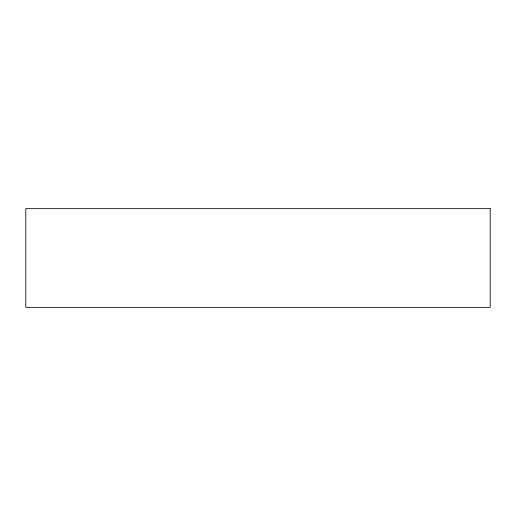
<?xml version="1.0" encoding="UTF-8"?>
<svg xmlns="http://www.w3.org/2000/svg" width="516" height="516" viewBox="0 0 516 516"><rect width="100%" height="100%" fill="white"/><g stroke="black" fill="none" stroke-linecap="round" stroke-linejoin="round"><path stroke-width="0.77" d="M490.2 208.651L25.8 208.651L25.8 307.349L490.2 307.349L490.2 208.651"/></g></svg>
